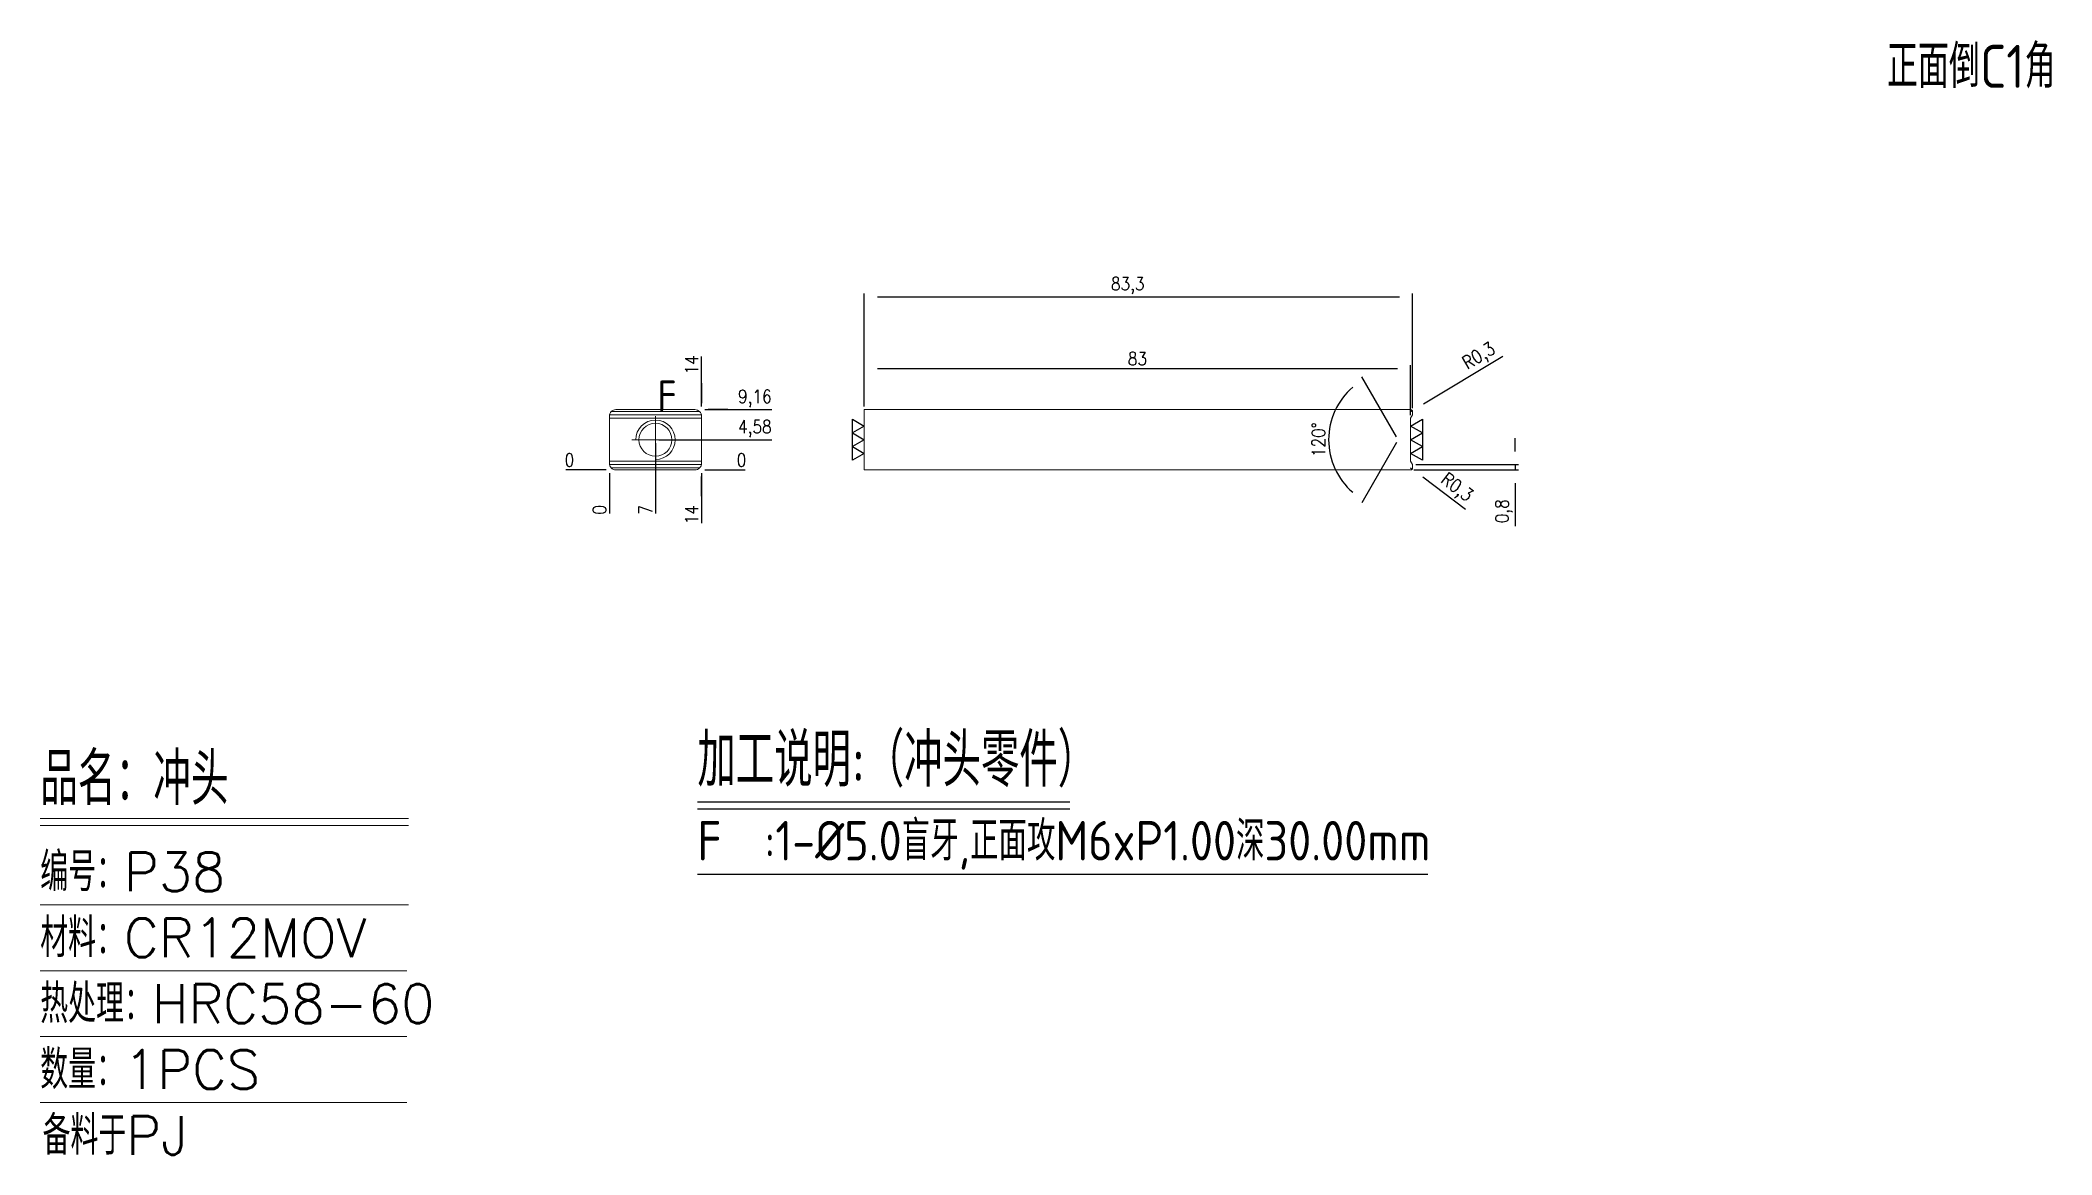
# Model space of a CAD drawing. Header units: millimetres. Extents: x 104413 to 104719, y 9273 to 9442.
import ezdxf
from ezdxf.enums import TextEntityAlignment as Align

# ---------------------------------------------------------------- set-up
doc = ezdxf.new("R2010")
doc.units = ezdxf.units.MM
doc.linetypes.add('CENTER', pattern=[0])
doc.linetypes.add('HIDDEN', pattern=[0])
for name, color, linetype in [('DIM', 4, 'Continuous'), ('PUNCH', 2, 'Continuous'), ('TEXT', 4, 'Continuous')]:
    doc.layers.add(name, color=color, linetype=linetype)
doc.styles.add('chinesef_fs', font='simplex.shx', dxfattribs={"bigfont": 'gbcbig.shx'})
doc.styles.add('gbenor', font='gbenor.shx', dxfattribs={"bigfont": 'gbcbig.shx'})
doc.styles.get("Standard").update_dxf_attribs({"font": 'txt.shx', "width": 0.85, "bigfont": 'ctxt.shx'})
doc.dimstyles.new('T-2-WX', dxfattribs={"dimtxt": 2, "dimasz": 2, "dimexe": 0.5, "dimexo": 0.5, "dimgap": 0.5, "dimtad": 1, "dimtxsty": 'Standard', "dimblk": 'OPEN30', "dimcen": 0, "dimazin": 3, "dimtfac": 1, "dimtmove": 0, "dimatfit": 3, "dimldrblk": 'OPEN30', "dimlwd": -1, "dimlwe": -1})

# ---------------------------------------------------------------- blocks, each defined once
blk = doc.blocks.new('*D7579')
at = {"layer": 'Defpoints', "color": 0}
for p in [(104499.42, 9376.92), (104513.42, 9376.92), (104518.42, 9376.92)]:
    blk.add_point(p, dxfattribs=at)
at = {"layer": 'DIM', "color": 0}
blk.add_line((104513.92, 9376.92), (104520.06, 9376.92), dxfattribs=at)
at = {"layer": 'DIM', "color": 0, "insert": (104519.49, 9378.42), "char_height": 2, "attachment_point": 5}
blk.add_mtext('0', dxfattribs=at)
blk = doc.blocks.new('_Open30')
blk = doc.blocks.new('*D7580')
at = {"layer": 'Defpoints', "color": 0}
for p in [(104506.42, 9381.5), (104518.42, 9381.5), (104499.42, 9376.92)]:
    blk.add_point(p, dxfattribs=at)
at = {"layer": 'DIM', "color": 0}
for p, q in [((104506.92, 9381.5), (104510.42, 9381.5)), ((104510.42, 9381.5), (104514.42, 9381.5)), ((104514.42, 9381.5), (104524.11, 9381.5))]:
    blk.add_line(p, q, dxfattribs=at)
at = {"layer": 'DIM', "color": 0, "insert": (104521.52, 9383.19), "char_height": 2, "attachment_point": 5}
blk.add_mtext('4,58', dxfattribs=at)
blk = doc.blocks.new('*D7581')
at = {"layer": 'Defpoints', "color": 0}
for p in [(104513.42, 9386.08), (104518.42, 9386.08), (104499.42, 9376.92)]:
    blk.add_point(p, dxfattribs=at)
at = {"layer": 'DIM', "color": 0}
for p, q in [((104513.92, 9386.08), (104517.42, 9386.08)), ((104517.42, 9386.08), (104514.42, 9386.08)), ((104514.42, 9386.08), (104524.11, 9386.08))]:
    blk.add_line(p, q, dxfattribs=at)
at = {"layer": 'DIM', "color": 0, "insert": (104521.52, 9387.77), "char_height": 2, "attachment_point": 5}
blk.add_mtext('9,16', dxfattribs=at)
blk = doc.blocks.new('*D7582')
at = {"layer": 'Defpoints', "color": 0}
for p in [(104494.42, 9376.92), (104499.42, 9376.92), (104499.42, 9376.92)]:
    blk.add_point(p, dxfattribs=at)
at = {"layer": 'DIM', "color": 0}
blk.add_line((104498.92, 9376.92), (104492.79, 9376.92), dxfattribs=at)
at = {"layer": 'DIM', "color": 0, "insert": (104493.36, 9378.42), "char_height": 2, "attachment_point": 5}
blk.add_mtext('0', dxfattribs=at)
blk = doc.blocks.new('*D7583')
at = {"layer": 'Defpoints', "color": 0}
for p in [(104499.42, 9376.92), (104513.42, 9376.92), (104513.42, 9371.92)]:
    blk.add_point(p, dxfattribs=at)
at = {"layer": 'DIM', "color": 0}
for p, q in [((104513.42, 9376.42), (104513.42, 9372.92)), ((104513.42, 9372.92), (104513.42, 9375.92)), ((104513.42, 9375.92), (104513.42, 9368.83))]:
    blk.add_line(p, q, dxfattribs=at)
at = {"layer": 'DIM', "color": 0, "insert": (104511.92, 9370.12), "char_height": 2, "attachment_point": 5, "rotation": 90}
blk.add_mtext('14', dxfattribs=at)
blk = doc.blocks.new('*D7584')
at = {"layer": 'Defpoints', "color": 0}
for p in [(104506.42, 9381.5), (104499.42, 9376.92), (104506.42, 9371.92)]:
    blk.add_point(p, dxfattribs=at)
at = {"layer": 'DIM', "color": 0}
for p, q in [((104506.42, 9381), (104506.42, 9377.5)), ((104506.42, 9377.5), (104506.42, 9375.92)), ((104506.42, 9375.92), (104506.42, 9370.28))]:
    blk.add_line(p, q, dxfattribs=at)
at = {"layer": 'DIM', "color": 0, "insert": (104504.92, 9370.85), "char_height": 2, "attachment_point": 5, "rotation": 90}
blk.add_mtext('7', dxfattribs=at)
blk = doc.blocks.new('*D7585')
at = {"layer": 'Defpoints', "color": 0}
for p in [(104499.42, 9376.92), (104499.42, 9376.92), (104499.42, 9371.92)]:
    blk.add_point(p, dxfattribs=at)
at = {"layer": 'DIM', "color": 0}
blk.add_line((104499.42, 9376.42), (104499.42, 9370.28), dxfattribs=at)
at = {"layer": 'DIM', "color": 0, "insert": (104497.92, 9370.85), "char_height": 2, "attachment_point": 5, "rotation": 90}
blk.add_mtext('0', dxfattribs=at)
blk = doc.blocks.new('*D7586')
at = {"layer": 'Defpoints', "color": 0}
for p in [(104513.42, 9391.08), (104513.42, 9386.08), (104499.42, 9376.92)]:
    blk.add_point(p, dxfattribs=at)
at = {"layer": 'DIM', "color": 0}
for p, q in [((104513.42, 9387.08), (104513.42, 9394.17)), ((104513.42, 9386.58), (104513.42, 9390.08)), ((104513.42, 9390.08), (104513.42, 9387.08))]:
    blk.add_line(p, q, dxfattribs=at)
at = {"layer": 'DIM', "color": 0, "insert": (104511.92, 9392.88), "char_height": 2, "attachment_point": 5, "rotation": 90}
blk.add_mtext('14', dxfattribs=at)
blk = doc.blocks.new('*D7587')
at = {"layer": 'Defpoints', "color": 0}
for p in [(104621.44, 9403.22), (104538.14, 9386.08), (104621.44, 9385.78)]:
    blk.add_point(p, dxfattribs=at)
at = {"layer": 'DIM', "color": 0}
for p, q in [((104538.14, 9386.58), (104538.14, 9403.72)), ((104540.14, 9403.22), (104619.44, 9403.22)), ((104621.44, 9386.28), (104621.44, 9403.72))]:
    blk.add_line(p, q, dxfattribs=at)
at = {"layer": 'DIM', "color": 0, "insert": (104578.17, 9404.91), "char_height": 2, "attachment_point": 5}
blk.add_mtext('83,3', dxfattribs=at)
blk = doc.blocks.new('*D7588')
at = {"layer": 'Defpoints', "color": 0}
for p in [(104621.14, 9392.33), (104538.14, 9386.08), (104621.14, 9384.76)]:
    blk.add_point(p, dxfattribs=at)
at = {"layer": 'DIM', "color": 0}
for p, q in [((104538.14, 9386.58), (104538.14, 9392.83)), ((104540.14, 9392.33), (104619.14, 9392.33)), ((104621.14, 9385.26), (104621.14, 9392.83))]:
    blk.add_line(p, q, dxfattribs=at)
at = {"layer": 'DIM', "color": 0, "insert": (104579.64, 9393.83), "char_height": 2, "attachment_point": 5}
blk.add_mtext('83', dxfattribs=at)
blk = doc.blocks.new('*D7589')
at = {"layer": 'Defpoints', "color": 0}
for p in [(104621.14, 9385.78), (104621.39, 9385.94)]:
    blk.add_point(p, dxfattribs=at)
at = {"layer": 'DIM', "color": 0}
for p, q in [((104623.11, 9386.97), (104635.13, 9394.2)), ((104621.14, 9385.78), (104621.39, 9385.94))]:
    blk.add_line(p, q, dxfattribs=at)
at = {"layer": 'DIM', "color": 0, "insert": (104631.61, 9394.06), "char_height": 2, "attachment_point": 5, "rotation": 31.0312}
blk.add_mtext('R0,3', dxfattribs=at)
blk = doc.blocks.new('*D7590')
at = {"layer": 'Defpoints', "color": 0}
for p in [(104609.33, 9385.11), (104621.14, 9384.76), (104621.44, 9385.28), (104621.14, 9378.24), (104621.44, 9377.72)]:
    blk.add_point(p, dxfattribs=at)
at = {"layer": 'DIM', "color": 0}
for p, q in [((104619, 9381.93), (104613.72, 9391.08)), ((104619, 9381.07), (104613.72, 9371.92))]:
    blk.add_line(p, q, dxfattribs=at)
blk.add_arc((104619.25, 9381.5), 10.56, 130.8676, 229.1324, dxfattribs=at)
at = {"layer": 'DIM', "color": 0, "insert": (104607.15, 9381.5), "char_height": 2, "attachment_point": 5, "rotation": 90}
blk.add_mtext('120%%d', dxfattribs=at)
blk = doc.blocks.new('*D7591')
at = {"layer": 'Defpoints', "color": 0}
for p in [(104621.14, 9377.22), (104621.38, 9377.04)]:
    blk.add_point(p, dxfattribs=at)
at = {"layer": 'DIM', "color": 0}
for p, q in [((104621.14, 9377.22), (104621.38, 9377.04)), ((104629.49, 9370.88), (104622.97, 9375.83))]:
    blk.add_line(p, q, dxfattribs=at)
at = {"layer": 'DIM', "color": 0, "insert": (104628.05, 9374.1), "char_height": 2, "attachment_point": 5, "rotation": 322.8239}
blk.add_mtext('R0,3', dxfattribs=at)
blk = doc.blocks.new('*D7592')
at = {"layer": 'Defpoints', "color": 0}
for p in [(104621.14, 9376.92), (104621.44, 9377.72), (104637.01, 9376.92)]:
    blk.add_point(p, dxfattribs=at)
at = {"layer": 'DIM', "color": 0}
for p, q in [((104637.01, 9379.72), (104637.01, 9381.72)), ((104621.64, 9376.92), (104637.51, 9376.92)), ((104621.94, 9377.72), (104637.51, 9377.72)), ((104637.01, 9377.72), (104637.01, 9376.92)), ((104637.01, 9374.92), (104637.01, 9368.36))]:
    blk.add_line(p, q, dxfattribs=at)
at = {"layer": 'DIM', "color": 0, "insert": (104635.32, 9370.64), "char_height": 2, "attachment_point": 5, "rotation": 90}
blk.add_mtext('0,8', dxfattribs=at)

msp = doc.modelspace()

# ---------------------------------------------------------------- linework, layer by layer
at = {"layer": 'DIM', "color": 4, "linetype": 'Continuous', "lineweight": 13}
for p, q in [((104412.969, 9323.942), (104468.888, 9323.942)), ((104412.969, 9322.911), (104468.888, 9322.911)), ((104412.969, 9310.839), (104468.888, 9310.839)), ((104412.969, 9300.827), (104468.645, 9300.827)), ((104412.969, 9290.816), (104468.645, 9290.816)), ((104412.969, 9280.805), (104468.645, 9280.805))]:
    msp.add_line(p, q, dxfattribs=at)
at = {"layer": 'PUNCH', "linetype": 'HIDDEN', "lineweight": 15}
for p, q in [((104513.425, 9384.761, 0), (104499.425, 9384.761, 0)), ((104513.405, 9385.281, 0), (104499.445, 9385.281, 0)), ((104513.139, 9385.781, 0), (104499.711, 9385.781, 0)), ((104513.425, 9378.237, 0), (104499.425, 9378.237, 0)), ((104513.405, 9377.718, 0), (104499.445, 9377.718, 0)), ((104513.139, 9377.218, 0), (104499.711, 9377.218, 0))]:
    msp.add_line(p, q, dxfattribs=at)
at = {"layer": 'PUNCH', "color": 2, "linetype": 'CENTER', "lineweight": 15}
for p, q in [((104506.425, 9377.899), (104506.425, 9385.099)), ((104502.825, 9381.499), (104510.025, 9381.499))]:
    msp.add_line(p, q, dxfattribs=at)
at = {"layer": 'PUNCH', "linetype": 'Continuous', "lineweight": 15}
for points in [[(104499.425, 9385.081), (104499.425, 9377.918, 0.4142136), (104500.425, 9376.918), (104512.425, 9376.918, 0.4142136), (104513.425, 9377.918), (104513.425, 9385.081, 0.4142136), (104512.425, 9386.081), (104500.425, 9386.081, 0.4142136)], [(104621.137, 9386.081, -0.4142136), (104621.437, 9385.781), (104621.437, 9385.281), (104621.137, 9384.761), (104621.137, 9378.237), (104621.437, 9377.718), (104621.437, 9377.218, -0.4142136), (104621.137, 9376.918), (104538.137, 9376.918), (104538.137, 9386.081)]]:
    msp.add_lwpolyline(points, format="xyb", close=True, dxfattribs=at)
at = {"layer": 'PUNCH', "color": 2, "linetype": 'Continuous', "lineweight": 15}
msp.add_circle((104506.425, 9381.499), 2.5, dxfattribs=at)
msp.add_arc((104506.425, 9381.499), 3, 270, 180, dxfattribs=at)
at = {"layer": 'TEXT', "color": 3}
for p, q in [((104512.801, 9326.484), (104569.386, 9326.484)), ((104512.801, 9325.434), (104569.386, 9325.434)), ((104512.801, 9315.474), (104623.755, 9315.474))]:
    msp.add_line(p, q, dxfattribs=at)
at = {"layer": 'TEXT'}
for points in [[(104536.337, 9384.617), (104538.137, 9383.578), (104536.337, 9382.539), (104538.137, 9381.499), (104536.337, 9380.46), (104538.137, 9379.421), (104536.337, 9378.382), (104536.337, 9384.617)], [(104622.937, 9378.382), (104621.137, 9379.421), (104622.937, 9380.46), (104621.137, 9381.499), (104622.937, 9382.539), (104621.137, 9383.578), (104622.937, 9384.617), (104622.937, 9378.382)]]:
    msp.add_lwpolyline(points, close=True, dxfattribs=at)

# ---------------------------------------------------------------- texts
at = {"layer": 'DIM', "color": 3, "linetype": 'Continuous', "lineweight": 13, "style": 'chinesef_fs'}
for s, height, p in [('品名：冲头', 7.9502, (104412.969, 9326.003)), ('编号：P38', 5.889, (104412.969, 9312.9)), ('材料：CR12MOV', 5.889, (104412.969, 9302.889)), ('热处理：HRC58-60', 5.88901, (104412.969, 9292.877)), ('数量：1PCS', 5.889, (104412.969, 9282.866)), ('备料于PJ', 5.889, (104413.327, 9272.855))]:
    msp.add_text(s, height=height, dxfattribs=at).set_placement(p)
at = {"layer": 'TEXT', "color": 4, "lineweight": 18, "style": 'gbenor'}
msp.add_text('正面倒C1角', height=6.5409, dxfattribs=at).set_placement((104693.495, 9434.966))
at = {"layer": 'TEXT', "color": 4, "style": 'gbenor'}
msp.add_text('F', height=4.8, dxfattribs=at).set_placement((104508.195, 9388.106), align=Align.MIDDLE_CENTER)
for s, height, p in [('加工说明:（冲头零件）', 8.1, (104512.801, 9328.794)), ('F  :1-%%C5.0盲牙,正面攻M6xP1.00深30.00mm', 6, (104512.801, 9317.574))]:
    msp.add_text(s, height=height, dxfattribs=at).set_placement(p)

# ---------------------------------------------------------------- dimensions: what is measured, and where the dimension line sits
at = {"layer": 'DIM'}
dim = msp.add_linear_dim(base=(104621.437, 9403.224), p1=(104538.137, 9386.081), p2=(104621.437, 9385.781), dimstyle='T-2-WX', dxfattribs=at)
dim.commit()
dim.dimension.update_dxf_attribs({"geometry": '*D7587', "text_midpoint": (104578.174, 9403.224), "dimtype": 160})
dim = msp.add_radius_dim(center=(104621.137, 9385.781), mpoint=(104621.394, 9385.936), dimstyle='T-2-WX', dxfattribs=at)
dim.commit()
dim.dimension.update_dxf_attribs({"geometry": '*D7589', "text_midpoint": (104632.484, 9392.607), "dimtype": 164})
for feature_location, offset, dtype, origin, picture, middle in [((104513.425, 9386.081), (0, 5), 1, (104499.425, 9376.918), '*D7586', (104511.925, 9392.876)), ((104513.425, 9386.081), (5, 0), 0, (104499.425, 9376.918), '*D7581', (104521.515, 9387.771)), ((104506.425, 9381.499), (12, 0), 0, (104499.425, 9376.918), '*D7580', (104521.515, 9383.19)), ((104506.425, 9381.499), (0, -9.582), 1, (104499.425, 9376.918), '*D7584', (104504.925, 9370.851)), ((104499.424823693, 9376.917610058), (-5, 0), 0, (104499.424823693, 9376.917610058), '*D7582', (104493.358157026, 9378.417610058)), ((104513.424823713, 9376.917610058), (5, 0), 0, (104499.424823693, 9376.917610058), '*D7579', (104519.491490379, 9378.417610058)), ((104499.424823693, 9376.917610058), (0, -5), 1, (104499.424823693, 9376.917610058), '*D7585', (104497.924823693, 9370.850943392)), ((104513.425, 9376.918), (0, -5), 1, (104499.425, 9376.918), '*D7583', (104511.925, 9370.122))]:
    dim = msp.add_ordinate_dim(feature_location=feature_location, offset=offset, dtype=dtype, origin=origin, dimstyle='T-2-WX', dxfattribs=at)
    dim.commit()
    dim.dimension.update_dxf_attribs({"geometry": picture, "text_midpoint": middle})
dim = msp.add_linear_dim(base=(104621.137, 9392.331), p1=(104538.137, 9386.081), p2=(104621.137, 9384.761), dimstyle='T-2-WX', dxfattribs=at)
dim.commit()
dim.dimension.update_dxf_attribs({"geometry": '*D7588', "text_midpoint": (104579.637, 9393.831)})
dim = msp.add_angular_dim_2l(base=(104609.3307, 9385.1111), line1=((104621.1374, 9378.2372), (104621.4374, 9377.7176)), line2=((104621.4374, 9385.2811), (104621.1374, 9384.7615)), dimstyle='T-2-WX', dxfattribs=at)
dim.commit()
dim.dimension.update_dxf_attribs({"geometry": '*D7590', "text_midpoint": (104607.1462, 9381.4993)})
dim = msp.add_linear_dim(base=(104637.006, 9376.918), p1=(104621.437, 9377.718), p2=(104621.137, 9376.918), angle=90, dimstyle='T-2-WX', dxfattribs=at)
dim.commit()
dim.dimension.update_dxf_attribs({"geometry": '*D7592', "text_midpoint": (104635.315, 9370.637)})
dim = msp.add_radius_dim(center=(104621.137, 9377.218), mpoint=(104621.376, 9377.036), dimstyle='T-2-WX', dxfattribs=at)
dim.commit()
dim.dimension.update_dxf_attribs({"geometry": '*D7591', "text_midpoint": (104628.047, 9374.099)})

doc.saveas('drawing.dxf')
